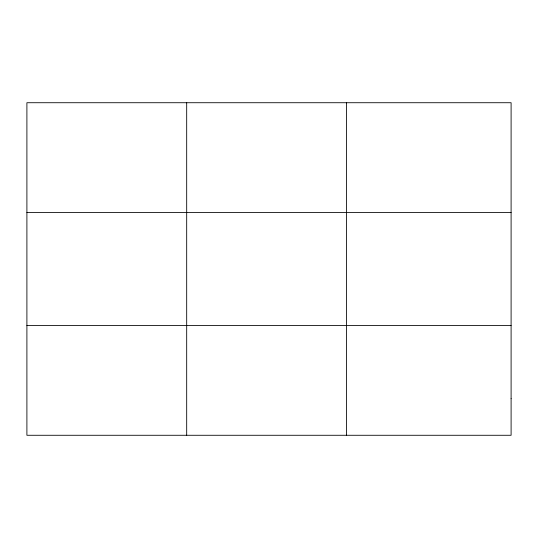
<?xml version="1.0" encoding="UTF-8"?>
<svg xmlns="http://www.w3.org/2000/svg" width="538" height="538" viewBox="0 0 538 538"><rect width="100%" height="100%" fill="white"/><g stroke="black" fill="none" stroke-linecap="round" stroke-linejoin="round"><path stroke-width="0.81" d="M186.686 435.276L186.686 102.724M346.472 435.276L346.472 102.724M26.9 212.463L511.1 212.463M26.9 325.537L511.1 325.537M511.1 398.698L511.1 435.276L26.9 435.276L26.9 102.724L511.1 102.724L511.1 398.698"/></g></svg>
